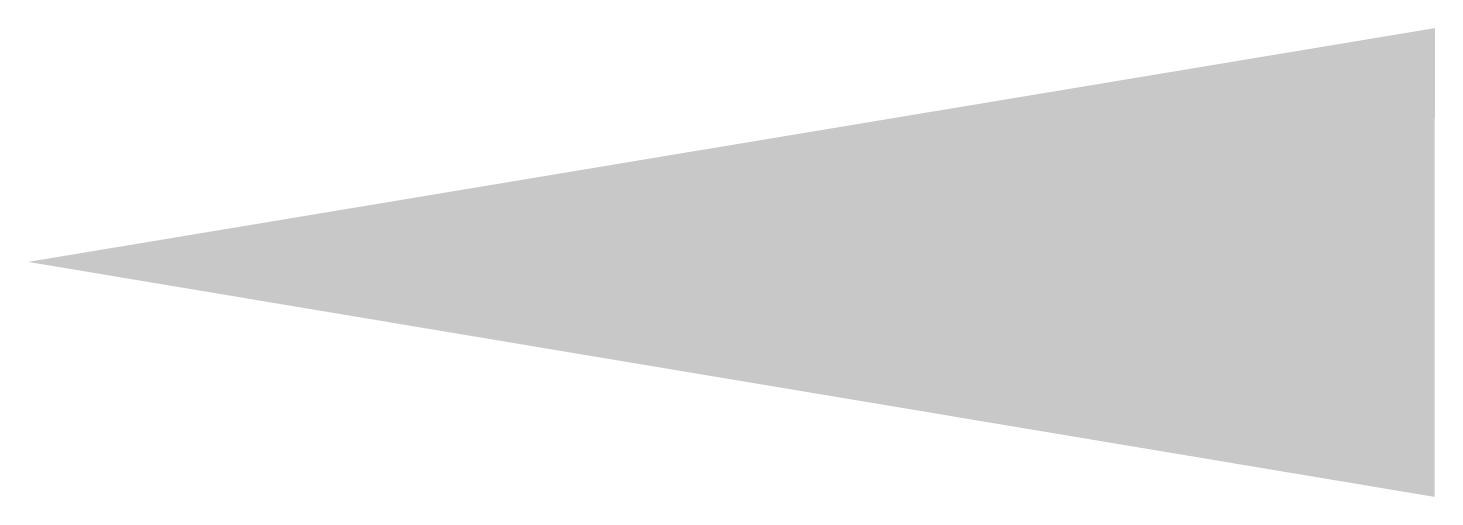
# Model space of a CAD drawing. Header units: millimetres. Extents: x 0 to 3.3, y -0.55 to 0.55.
import ezdxf

# ---------------------------------------------------------------- set-up
doc = ezdxf.new("R2010")
doc.units = ezdxf.units.MM
doc.layers.add('REDE MT', color=4, linetype='Continuous', lineweight=25)

# ---------------------------------------------------------------- blocks, each defined once
blk = doc.blocks.new('SETA BT')
blk.add_solid([(5.2004, 0.8645), (5.1996, -0.8689), (0, 0)])

msp = doc.modelspace()

# ---------------------------------------------------------------- block references
at = {"layer": 'REDE MT', "xscale": 0.635, "yscale": 0.635, "zscale": 0.635}
msp.add_blockref('SETA BT', (0, 0), dxfattribs=at)

doc.saveas('drawing.dxf')
